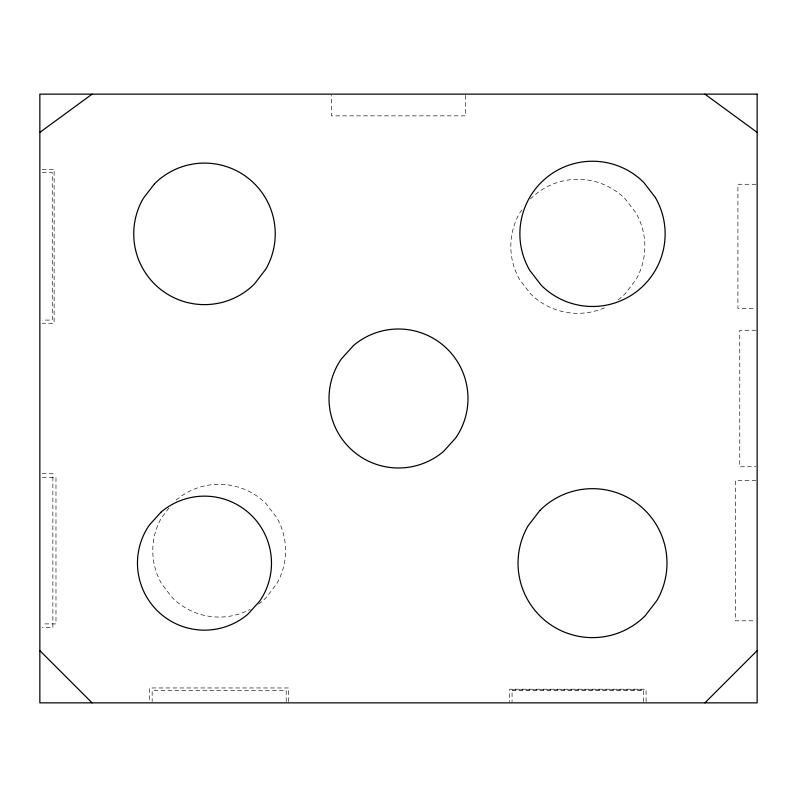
<?xml version="1.0" encoding="UTF-8"?>
<svg xmlns="http://www.w3.org/2000/svg" width="797" height="797" viewBox="0 0 797 797"><rect width="100%" height="100%" fill="white"/><g stroke="black" fill="none" stroke-linecap="round" stroke-linejoin="round"><path stroke-width="0.6" stroke-dasharray="3.98 2.99" d="M168.924 508.038L161.671 517.482A66.39 66.39 0 0 0 161.671 583.872L172.232 597.63A66.39 66.39 0 0 0 250.218 609.366M521.985 209.95L519.793 212.819A67.018 67.018 0 0 0 519.793 279.827L530.443 293.704A67.018 67.018 0 0 0 606.158 307.054M42.231 169.382L54.126 169.382L54.126 323.263L42.231 323.263M42.331 172.55L52.263 172.55L52.263 320.095L42.331 320.095M755.945 184.276L737.912 184.276L737.912 308.369L755.945 308.369M755.905 330.247L739.775 330.247L739.775 466.753L755.905 466.753M42.221 473.737L52.881 473.737L52.881 627.618L42.221 627.618M42.331 477.463L55.979 477.463L55.979 623.902L42.331 623.902M755.945 480.561L735.432 480.561L735.432 620.793L755.945 620.793M512.053 690.441L643.597 690.441M646.078 701.619L646.078 689.206L509.572 689.206L509.572 701.619M643.597 701.669L643.597 689.823L512.053 689.823L512.053 701.669M465.518 95.351L465.518 115.864L331.482 115.864L331.482 95.351M288.673 701.619L288.673 687.96L149.677 687.96L149.677 701.619M286.193 701.619L286.193 690.441L152.157 690.441L152.157 701.619M618.153 299.841A67.018 67.018 0 0 0 625.207 293.704L635.857 279.827A67.018 67.018 0 0 0 635.857 212.819L625.207 198.931A67.018 67.018 0 0 0 530.443 198.931M258.597 604.106A66.39 66.39 0 0 0 266.118 597.63L276.679 583.872A66.39 66.39 0 0 0 276.679 517.482L266.118 503.734A66.39 66.39 0 0 0 174.922 501.183"/><path stroke-width="1.2" d="M704.917 702.854L757.15 650.621M39.85 132.392L92.083 94.146M704.917 94.146L757.15 132.392M39.85 650.621L92.083 702.854M154.469 183.838L143.231 198.493A70.734 70.734 0 0 0 254.512 283.881L265.75 269.227A70.734 70.734 0 0 0 154.469 183.838M539.858 510.488L528.022 525.91A74.46 74.46 0 0 0 645.162 615.792L656.997 600.37A74.46 74.46 0 0 0 539.858 510.488M161.133 512.043L149.378 525.004A67.018 67.018 0 0 0 247.847 614.238L259.593 601.277A67.018 67.018 0 0 0 161.133 512.043M353.529 345.509L341.355 358.959A69.498 69.498 0 0 0 443.471 451.491L455.645 438.041A69.498 69.498 0 0 0 353.529 345.509M757.15 94.146L39.85 94.146L39.85 702.854L757.15 702.854L757.15 94.146M655.383 197.556L643.846 182.523A72.597 72.597 0 0 0 529.636 270.163L541.173 285.196A72.597 72.597 0 0 0 655.383 197.556"/></g></svg>
